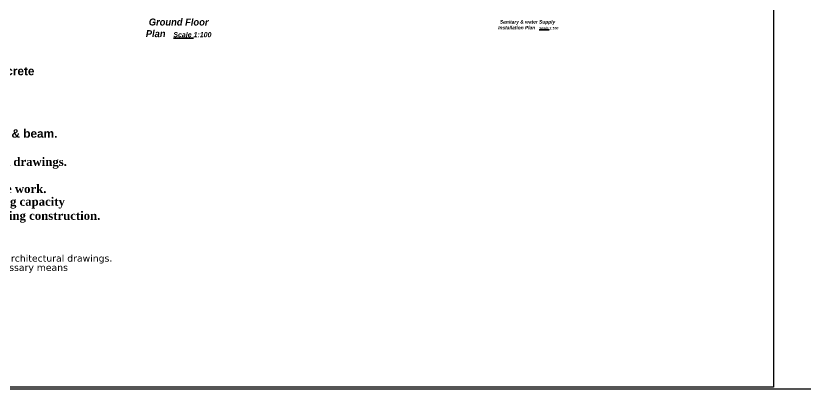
# Model space of a CAD drawing. Header units: inches. Extents: x -291016 to -124071, y 25078 to 137196.
# Drawn here: x -190868 to -162830, y 25078 to 38353 of the extents above; entities that cross this region are included whole.
import ezdxf

# ---------------------------------------------------------------- set-up
doc = ezdxf.new("R2010")
doc.units = ezdxf.units.IN
doc.header["$MEASUREMENT"] = 0
doc.layers.add('2-DIMEN-025', color=7, linetype='Continuous')
doc.layers.add('text', color=7, linetype='Continuous', lineweight=35)
doc.styles.add('5030', font='verdana.ttf', dxfattribs={"height": 0.15})
doc.styles.add('SANSSERIFBOLD', font='sasb____.pfb', dxfattribs={"height": 70})

msp = doc.modelspace()

# ---------------------------------------------------------------- linework, layer by layer
at = {"color": 3}
for points in [[(-291016.0008, 137196.5), (-124070.9026, 137196.5), (-124070.9026, 25078.3067), (-291016.0008, 25078.3067)], [(-216276.5, 56383), (-163953, 56383), (-163953, 25154), (-216276.5, 25154)]]:
    msp.add_lwpolyline(points, close=True, dxfattribs=at)

# ---------------------------------------------------------------- texts
at = {"layer": '2-DIMEN-025', "color": 7, "linetype": 'Continuous', "lineweight": 50, "style": '5030'}
for s, p in [('- Structural drawings are read in conjuction with architectural drawings.', (-199313.0591, 29613.7623)), ('responsibility of the contractor to take all necessary means', (-198828, 29284.5))]:
    msp.add_text(s, height=240, dxfattribs=at).set_placement(p)
at = {"layer": 'text', "style": 'SANSSERIFBOLD'}
for s, p in [('Use concrete quality C- 5 for lean concrete', (-198704.6083, 36239.7891)), ('Use concrete cover 25mm. for column & beam.', (-198728.7761, 34018.4972))]:
    msp.add_text(s, height=300, dxfattribs=at).set_placement(p)
at = {"layer": 'text', "color": 0, "attachment_point": 2, "rotation": 359.95872127}
for s, insert, char_height, width in [('{\\fCentury Gothic|b1|i1|c0|p34;\\H0.8403x;Ground Floor \\PPlan   \\H0.7247x;\\LScale\\l 1:100}', (-185083.5, 38254.5), 295.596, 7051.364867), ('{\\fCentury Gothic|b1|i1|c0|p34;\\H0.8403x;\\PSanitary & water Supply\\P Installation Plan   \\H0.7247x;\\LScale\\l 1:100}', (-172691.5, 38406.5), 147.798, 3525.682433)]:
    msp.add_mtext(s, dxfattribs=dict(at, insert=insert, char_height=char_height, width=width))
at = {"layer": 'text', "char_height": 300, "attachment_point": 7, "style": 'SANSSERIFBOLD'}
for s, insert in [('{\\fTimes New Roman|b1|i0|c0|p18;Use this drawing in conjuction with AR drawings.}', (-198694.8588, 32914.5474)), ('{\\fTimes New Roman|b1|i0|c0|p18;   Use vibrator and mixer during concrete work.}', (-199042.2219, 31952.3716)), ('{\\fTimes New Roman|b1|i0|c0|p18;The actual foundation depth and bearing capacity \\Pshould be approved by the designer during construction.}', (-198791.3054, 30998.0654))]:
    msp.add_mtext(s, dxfattribs=dict(at, insert=insert))

doc.saveas('drawing.dxf')
